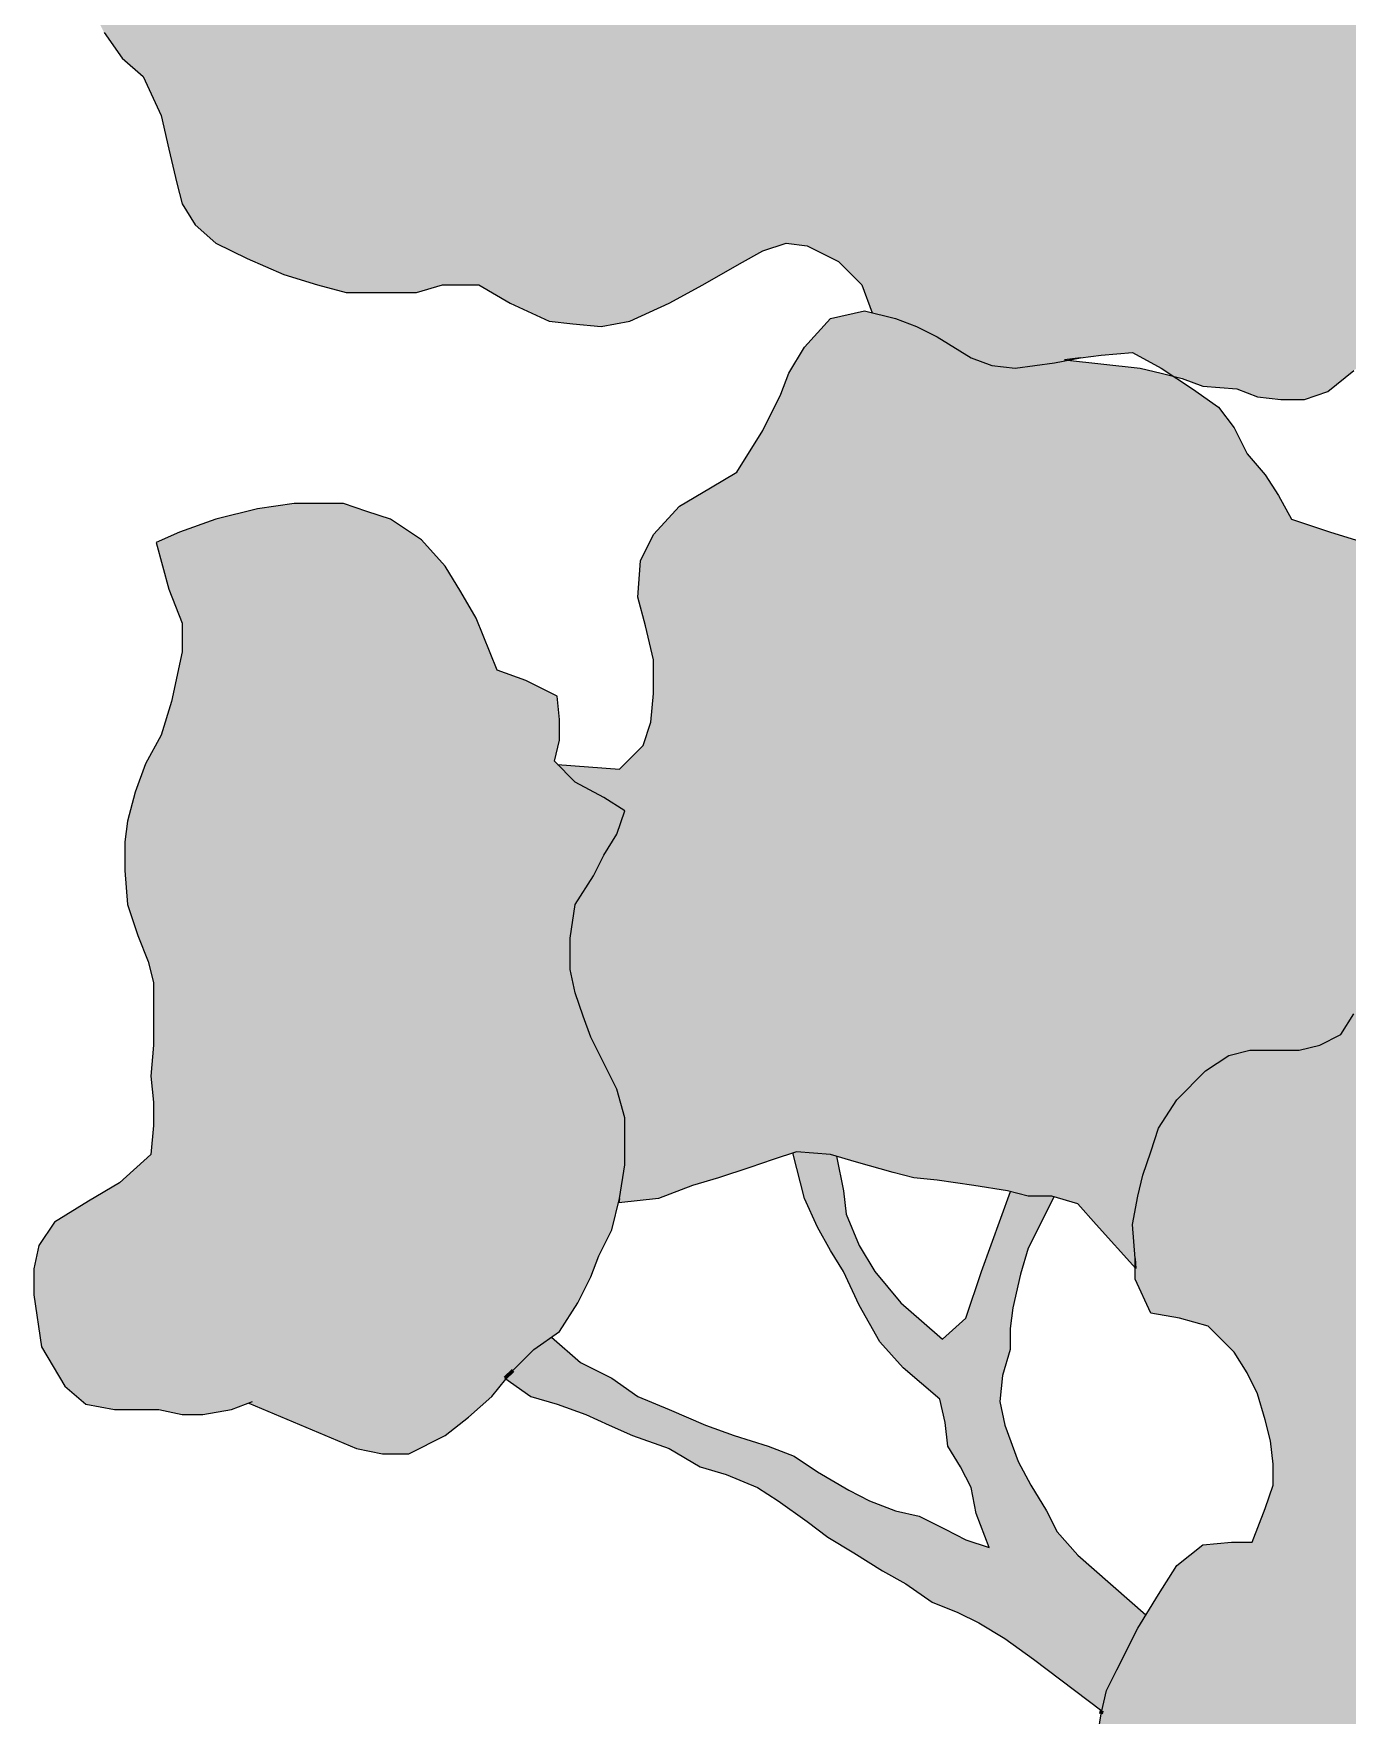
# Model space of a CAD drawing. Header units: millimetres. Extents: x 0 to 59350, y 0 to 29700.
# Drawn here: x 28470 to 29402, y 23743 to 24937 of the extents above; entities that cross this region are included whole.
import ezdxf

# ---------------------------------------------------------------- set-up
doc = ezdxf.new("R2010")
doc.units = ezdxf.units.MM
doc.linetypes.add('PUNKT2_S9', pattern=[1, 0, -1])
doc.layers.add('Standard', color=7, linetype='Continuous', lineweight=25)

msp = doc.modelspace()

# ---------------------------------------------------------------- hatches: boundary and pattern name
at = {"layer": 'Standard', "linetype": 'PUNKT2_S9', "lineweight": 25}
for color, points in [(96, [(29430.8, 24718.1), (29454.8, 24732.9), (29473.3, 24744), (29489.9, 24749.5), (29525, 24749.5), (29541.6, 24745.8), (29562, 24740.2), (29595.2, 24740.2), (29613.7, 24745.8), (29628.5, 24758.7), (29634, 24775.3), (29634, 24807.7), (29622.9, 24810.4), (29608.1, 24827.1), (29593.3, 24853), (29580.5, 24880.8), (29580.5, 24895.5), (29597.1, 24908.4), (29617.4, 24930.6), (29622.9, 24974.9), (29622.9, 24991.6), (29613.7, 25015.5), (29595.2, 25037.8), (29582.3, 25054.3), (29563.8, 25082.1), (29563.8, 25128.3), (29571.2, 25148.6), (29580.5, 25172.7), (29584.2, 25187.4), (29584.2, 25224.4), (29580.5, 25239.2), (29571.2, 25261.3), (29562.8, 25286.7), (29525, 25307.6), (29504.7, 25314.9), (29488, 25314.9), (29471.4, 25311.2), (29449.2, 25292.8), (29427.1, 25279.8), (29403, 25279.8), (29388.3, 25294.6), (29388.3, 25313.1), (29380.9, 25339), (29356.9, 25361.1), (29338.4, 25375.9), (29318.1, 25392.5), (29299.5, 25390.7), (29284.8, 25385.1), (29257.1, 25401.9), (29246, 25420.2), (29234.9, 25425.8), (29223.8, 25444.3), (29222.6, 25452.6), (29221.9, 25453.5), (29198, 25472.1), (29177.6, 25481.3), (29162.8, 25494.2), (29160.9, 25516.4), (29160.9, 25582.9), (29122.2, 25601.3), (29092.6, 25601.3), (29066.7, 25597.7), (29050.1, 25595.8), (29026.1, 25588.5), (29015, 25569.9), (29009.5, 25553.4), (29002, 25534.8), (28994.7, 25520.1), (28985.4, 25496), (28979.9, 25475.8), (28974.4, 25446.2), (28972.5, 25423.9), (28972.5, 25398.1), (28976.2, 25375.9), (28985.4, 25357.4), (29011.3, 25351.9), (29031.6, 25353.7), (29050.1, 25353.7), (29066.7, 25333.5), (29066.7, 25296.4), (29051.9, 25272.4), (29039, 25250.3), (29033.5, 25233.7), (29029.8, 25207.8), (29037.1, 25185.6), (29048.3, 25165.3), (29053.8, 25135.7), (29053.8, 25115.3), (29037.1, 25100.6), (29013.1, 25098.8), (28987.3, 25104.3), (28976.2, 25119), (28965.1, 25135.7), (28954, 25161.6), (28939.2, 25180.1), (28928.1, 25202.2), (28911.5, 25222.5), (28902.3, 25252.1), (28896.7, 25289.1), (28893, 25314.9), (28880.1, 25337.2), (28863.4, 25342.7), (28843.1, 25346.3), (28813.5, 25355.6), (28795.1, 25361.1), (28774.7, 25361.1), (28743.3, 25335.3), (28743.3, 25314.9), (28761.9, 25311.2), (28780.3, 25302), (28797, 25294.6), (28821, 25283.5), (28828.3, 25248.4), (28815.4, 25217), (28804.3, 25196.7), (28780.3, 25178.2), (28754.4, 25169), (28678.7, 25169), (28654.7, 25157.8), (28632.5, 25145), (28608.5, 25132), (28590, 25111.7), (28571.5, 25102.5), (28534.5, 25102.5), (28519.8, 25091.4), (28508.7, 25074.7), (28497.6, 25048.8), (28497.6, 25019.2), (28501.3, 24987.9), (28508.7, 24960.2), (28519.8, 24937.9), (28532.7, 24919.6), (28547.5, 24906.5), (28560.4, 24878.8), (28565.9, 24854.9), (28571.5, 24830.8), (28575.2, 24816.1), (28584.4, 24801.2), (28599.2, 24788.3), (28621.4, 24777.3), (28647.3, 24766.1), (28671.3, 24758.7), (28691.7, 24753.2), (28741.5, 24753.2), (28760, 24758.7), (28785.9, 24758.7), (28808, 24745.8), (28835.8, 24732.9), (28852.4, 24731), (28872.7, 24729.2), (28893, 24732.9), (28920.8, 24745.8), (28944.8, 24758.7), (28970.7, 24773.5), (28987.3, 24782.8), (29003.9, 24788.3), (29018.7, 24786.5), (29040.9, 24775.3), (29057.5, 24758.7), (29065, 24738.8), (29081.5, 24734.7), (29096.3, 24729.2), (29111.1, 24721.8), (29135.1, 24706.9), (29149.9, 24701.4), (29166.5, 24699.6), (29194.2, 24703.3), (29212.8, 24706.9), (29227.5, 24708.9), (29249.7, 24710.7), (29270, 24699.6), (29278.9, 24693.7), (29284.8, 24692.2), (29299.5, 24686.7), (29323.6, 24684.8), (29338.4, 24679.3), (29355, 24677.4), (29371.6, 24677.4), (29388.3, 24683), (29406.7, 24697.8)]), (7, [(28909.7, 24468.7), (28907.8, 24448.3), (28902.3, 24431.7), (28885.6, 24415), (28841.7, 24418.3), (28854.2, 24405.8), (28874.6, 24394.8), (28889.3, 24385.4), (28883.8, 24368.9), (28874.6, 24354), (28867.2, 24339.3), (28854.2, 24318.9), (28850.5, 24295), (28850.5, 24272.7), (28854.2, 24256.2), (28859.8, 24239.5), (28865.3, 24224.7), (28876.4, 24202.5), (28883.8, 24187.8), (28889.3, 24167.4), (28889.3, 24134.2), (28885.1, 24107.1), (28913.4, 24110.1), (28937.4, 24119.4), (28955.9, 24124.9), (28978, 24132.3), (28994.7, 24137.9), (29011.3, 24143.4), (29035.3, 24141.5), (29053.8, 24136), (29079.7, 24128.6), (29094.5, 24124.9), (29111.1, 24123.1), (29137, 24119.4), (29160.9, 24115.6), (29175.7, 24111.9), (29192.4, 24111.9), (29210.9, 24106.4), (29223.8, 24091.7), (29251.5, 24061.2), (29251.5, 24067.6), (29249.7, 24091.7), (29253.4, 24111.9), (29257.1, 24126.8), (29262.6, 24143.4), (29268.2, 24160), (29281.1, 24180.3), (29301.4, 24200.7), (29318.1, 24211.8), (29332.8, 24215.4), (29367.9, 24215.4), (29382.7, 24219.1), (29397.5, 24226.6), (29406.7, 24241.3), (29414.1, 24256.2), (29416, 24270.9), (29423.4, 24295), (29427.1, 24309.7), (29434.5, 24326.4), (29449.2, 24341.1), (29464, 24342.9), (29480.7, 24339.3), (29495.5, 24328.2), (29513.9, 24318.9), (29528.7, 24328.2), (29537.1, 24341.4), (29545.4, 24363.4), (29549, 24383.6), (29549, 24402.1), (29547.2, 24420.5), (29545.4, 24440.9), (29532.4, 24459.3), (29513.9, 24472.4), (29493.6, 24492.6), (29475.1, 24513), (29464, 24533.2), (29452.9, 24551.8), (29428.9, 24568.3), (29414.1, 24575.8), (29390.1, 24583.2), (29362.4, 24592.4), (29353.2, 24609.1), (29343.9, 24623.9), (29331, 24638.7), (29321.8, 24657.1), (29310.6, 24671.8), (29292.2, 24684.8), (29278.9, 24693.7), (29270, 24695.9), (29255.2, 24699.6), (29203.8, 24705.2), (29194.2, 24703.3), (29166.5, 24699.6), (29149.9, 24701.4), (29135.1, 24706.9), (29111.1, 24721.8), (29096.3, 24729.2), (29081.5, 24734.7), (29059.4, 24740.2), (29035.3, 24734.7), (29016.8, 24714.4), (29005.8, 24695.9), (29000.2, 24681.1), (28987.3, 24655.3), (28968.8, 24625.7), (28950.3, 24614.6), (28928.1, 24601.6), (28909.7, 24581.4), (28900.5, 24562.8), (28898.6, 24537), (28904.1, 24516.7), (28909.7, 24492.6)]), (96, [(28850.5, 24272.7), (28850.5, 24295), (28854.2, 24318.9), (28867.2, 24339.3), (28874.6, 24354), (28883.8, 24368.9), (28889.3, 24385.4), (28874.6, 24394.8), (28854.2, 24405.8), (28839.5, 24420.5), (28843.1, 24435.4), (28843.1, 24450.1), (28841.3, 24466.8), (28819.1, 24477.9), (28798.8, 24485.2), (28784, 24522.2), (28772.9, 24540.7), (28761.9, 24559.1), (28745.2, 24577.7), (28723, 24592.4), (28706.4, 24597.9), (28689.8, 24603.4), (28654.7, 24603.4), (28628.8, 24599.8), (28599.2, 24592.4), (28573.4, 24583.2), (28556.7, 24575.8), (28565.9, 24542.6), (28575.2, 24518.5), (28575.2, 24498.1), (28567.8, 24463), (28560.4, 24439.1), (28549.3, 24418.7), (28542, 24398.5), (28536.4, 24378.1), (28534.5, 24363.4), (28534.5, 24342.9), (28536.4, 24318.9), (28543.8, 24296.8), (28551.1, 24278.3), (28554.9, 24263.5), (28554.9, 24219.1), (28553, 24197), (28554.9, 24178.5), (28554.9, 24161.9), (28553, 24141.5), (28530.8, 24121.2), (28508.7, 24108.3), (28484.7, 24093.5), (28473.6, 24076.8), (28469.9, 24060.3), (28469.9, 24041.7), (28475.4, 24004.8), (28492, 23977), (28506.8, 23964.1), (28527.2, 23960.5), (28558.6, 23960.5), (28575.2, 23956.8), (28590, 23956.8), (28610.3, 23960.5), (28622.5, 23965), (28699, 23932.7), (28717.5, 23929), (28736, 23929), (28761.9, 23941.9), (28778.4, 23955), (28795.1, 23969.7), (28809.9, 23988.2), (28824.7, 24002.9), (28843.1, 24015.9), (28856.1, 24036.2), (28865.3, 24054.7), (28870.9, 24069.5), (28880.1, 24088), (28885.6, 24110.1), (28889.3, 24134.2), (28889.3, 24167.4), (28883.8, 24187.8), (28876.4, 24202.5), (28865.3, 24224.7), (28859.8, 24239.5), (28854.2, 24256.2)]), (96, [(29652.5, 24295), (29646.9, 24309.7), (29635.9, 24331.9), (29632.2, 24348.5), (29624.8, 24363.4), (29604.5, 24374.4), (29582.3, 24374.4), (29567.5, 24372.5), (29552.7, 24363.4), (29541.6, 24348.5), (29528.7, 24328.2), (29513.9, 24318.9), (29495.5, 24328.2), (29480.7, 24339.3), (29464, 24342.9), (29449.2, 24341.1), (29434.5, 24326.4), (29427.1, 24309.7), (29423.4, 24295), (29416, 24270.9), (29414.1, 24256.2), (29406.7, 24241.3), (29397.5, 24226.6), (29382.7, 24219.1), (29367.9, 24215.4), (29332.8, 24215.4), (29318.1, 24211.8), (29301.4, 24200.7), (29281.1, 24180.3), (29268.2, 24160), (29262.6, 24143.4), (29257.1, 24126.8), (29253.4, 24111.9), (29249.7, 24091.7), (29251.5, 24067.6), (29251.5, 24052.9), (29262.6, 24028.9), (29283, 24025.2), (29303.3, 24019.6), (29321.8, 24001.1), (29331, 23986.4), (29338.4, 23971.5), (29343.9, 23953.1), (29347.6, 23938.2), (29349.4, 23921.7), (29349.4, 23906.8), (29343.9, 23890.2), (29334.6, 23866.2), (29319.9, 23866.2), (29299.5, 23864.3), (29281.1, 23849.6), (29268.2, 23829.2), (29253.4, 23805.3), (29238.6, 23775.7), (29231.2, 23760.9), (29227.5, 23744.3), (29223.8, 23722.1), (29227.5, 23705.5), (29229.3, 23681.4), (29218.3, 23666.7), (29220.1, 23644.5), (29242.3, 23640.8), (29262.6, 23642.6), (29273.7, 23627.8), (29253.4, 23614.9), (29240.4, 23600.1), (29244.1, 23585.3), (29264.4, 23579.8), (29283, 23568.7), (29288.5, 23552.1), (29288.5, 23518.8), (29290.3, 23504.1), (29308.8, 23481.8), (29329.1, 23469), (29349.4, 23463.4), (29369.7, 23465.3), (29386.4, 23469), (29414.1, 23480), (29436.3, 23494.8), (29454.8, 23516.9), (29473.3, 23537.3), (29491.8, 23557.6), (29508.4, 23572.4), (29526.9, 23583.5), (29543.5, 23592.7), (29562, 23602), (29576.7, 23607.5), (29593.3, 23613.1), (29608.1, 23620.4), (29624.8, 23638.9), (29639.6, 23668.5), (29639.6, 23685.1), (29632.2, 23701.8), (29619.3, 23716.5), (29600.8, 23722.1), (29580.5, 23722.1), (29563.8, 23718.4), (29547.2, 23716.5), (29525, 23718.4), (29510.3, 23733.1), (29507, 23741), (29558.2, 23829.2), (29556.4, 23845.9), (29556.4, 23879.2), (29573, 23916.2), (29589.7, 23905), (29608.1, 23908.8), (29628.5, 23916.2), (29643.3, 23916.2), (29661.7, 23914.3), (29682, 23912.5), (29698.7, 23910.6), (29713.5, 23910.6), (29728.3, 23912.5), (29763.4, 23912.5), (29781.8, 23923.5), (29809.6, 23951.3), (29811.4, 23977), (29809.6, 23991.9), (29800.3, 24012.1), (29791.1, 24036.2), (29783.7, 24054.7), (29769, 24076.8), (29756, 24100.9), (29744.9, 24121.2), (29739.4, 24137.9), (29739.4, 24200.7), (29737.5, 24217.3), (29733.8, 24233.9), (29726.4, 24254.2), (29706.1, 24265.4), (29685.8, 24269), (29669.1, 24276.4)]), (59, [(29081.5, 23888.4), (29063.1, 23895.7), (29048.3, 23903.1), (29026.1, 23916.2), (29009.5, 23927.2), (28991, 23934.5), (28966.9, 23941.9), (28946.6, 23949.4), (28920.8, 23960.5), (28898.6, 23969.7), (28880.1, 23982.7), (28857.9, 23993.7), (28837.3, 24011.7), (28824.7, 24002.9), (28809.9, 23988.2), (28805.1, 23982.2), (28822.8, 23969.7), (28841.3, 23964.1), (28861.6, 23956.8), (28878.2, 23949.4), (28894.9, 23941.9), (28920.8, 23932.7), (28942.9, 23919.8), (28961.4, 23914.3), (28983.6, 23905), (28998.3, 23895.7), (29018.7, 23881), (29033.5, 23869.9), (29051.9, 23858.8), (29072.2, 23845.9), (29088.9, 23836.6), (29107.4, 23823.7), (29125.8, 23816.3), (29140.6, 23809), (29159.1, 23797.8), (29179.5, 23783.1), (29228, 23746.5), (29231.2, 23760.9), (29238.6, 23775.7), (29253.4, 23805.3), (29259.2, 23814.6), (29210.9, 23857), (29196.1, 23873.7), (29188.7, 23888.4), (29177.6, 23906.8), (29168.4, 23923.5), (29159.1, 23949.4), (29155.4, 23966), (29157.3, 23984.5), (29162.8, 24002.9), (29162.8, 24017.8), (29164.7, 24032.5), (29170.2, 24056.6), (29175.7, 24075), (29194, 24111.5), (29192.4, 24111.9), (29175.7, 24111.9), (29163, 24115.1), (29142.5, 24058.4), (29131.4, 24025.2), (29114.8, 24010.3), (29100, 24023.3), (29085.2, 24036.2), (29066.7, 24058.4), (29055.6, 24076.8), (29046.4, 24099.1), (29044.6, 24115.6), (29039.7, 24140.2), (29035.3, 24141.5), (29011.3, 24143.4), (29008.7, 24142.6), (29016.8, 24110.1), (29026.1, 24089.8), (29035.3, 24073.2), (29044.6, 24058.4), (29055.6, 24034.4), (29070.4, 24008.4), (29087, 23990.1), (29112.9, 23967.8), (29116.6, 23951.3), (29118.5, 23934.5), (29127.7, 23919.8), (29135.1, 23905), (29138.8, 23886.6), (29148, 23862.5), (29131.4, 23868), (29116.6, 23875.5), (29098.2, 23884.7)])]:
    msp.add_hatch(color=color, dxfattribs=at).paths.add_polyline_path(points)

# ---------------------------------------------------------------- linework, layer by layer
at = {"layer": 'Standard', "color": 7, "linetype": 'Continuous', "lineweight": -3}
for p, q in [((28519.8, 24937.9), (28532.7, 24919.6)), ((28532.7, 24919.6), (28547.5, 24906.5)), ((28547.5, 24906.5), (28560.4, 24878.8)), ((28560.4, 24878.8), (28565.9, 24854.9)), ((28565.9, 24854.9), (28571.5, 24830.8)), ((28571.5, 24830.8), (28575.2, 24816.1)), ((28575.2, 24816.1), (28584.4, 24801.2)), ((28584.4, 24801.2), (28599.2, 24788.3)), ((28599.2, 24788.3), (28621.4, 24777.3)), ((28970.7, 24773.5), (28987.3, 24782.8)), ((28987.3, 24782.8), (29003.9, 24788.3)), ((29003.9, 24788.3), (29018.7, 24786.5)), ((29018.7, 24786.5), (29040.9, 24775.3)), ((28621.4, 24777.3), (28647.3, 24766.1)), ((28944.8, 24758.7), (28970.7, 24773.5)), ((29040.9, 24775.3), (29057.5, 24758.7)), ((28647.3, 24766.1), (28671.3, 24758.7)), ((28671.3, 24758.7), (28691.7, 24753.2)), ((28741.5, 24753.2), (28760, 24758.7)), ((28760, 24758.7), (28785.9, 24758.7)), ((28785.9, 24758.7), (28808, 24745.8)), ((28920.8, 24745.8), (28944.8, 24758.7)), ((29057.5, 24758.7), (29065, 24738.8)), ((28691.7, 24753.2), (28721.2, 24753.2)), ((28721.2, 24753.2), (28741.5, 24753.2)), ((28808, 24745.8), (28835.8, 24732.9)), ((28893, 24732.9), (28920.8, 24745.8)), ((29016.8, 24714.4), (29035.3, 24734.7)), ((29035.3, 24734.7), (29059.4, 24740.2)), ((29059.4, 24740.2), (29081.5, 24734.7)), ((29081.5, 24734.7), (29096.3, 24729.2)), ((28835.8, 24732.9), (28852.4, 24731)), ((28852.4, 24731), (28872.7, 24729.2)), ((28872.7, 24729.2), (28893, 24732.9)), ((29096.3, 24729.2), (29111.1, 24721.8)), ((29111.1, 24721.8), (29135.1, 24706.9)), ((29005.8, 24695.9), (29016.8, 24714.4)), ((29227.5, 24708.9), (29249.7, 24710.7)), ((29249.7, 24710.7), (29270, 24699.6)), ((29135.1, 24706.9), (29149.9, 24701.4)), ((29149.9, 24701.4), (29166.5, 24699.6)), ((29166.5, 24699.6), (29194.2, 24703.3)), ((29194.2, 24703.3), (29212.8, 24706.9)), ((29201.3, 24705.5), (29255.2, 24699.6)), ((29212.8, 24706.9), (29227.5, 24708.9)), ((29255.2, 24699.6), (29270, 24695.9)), ((29270, 24699.6), (29292.2, 24684.8)), ((29388.3, 24683), (29406.7, 24697.8)), ((29000.2, 24681.1), (29005.8, 24695.9)), ((29270, 24695.9), (29284.8, 24692.2)), ((29284.8, 24692.2), (29299.5, 24686.7)), ((29299.5, 24686.7), (29323.6, 24684.8)), ((28987.3, 24655.3), (29000.2, 24681.1)), ((29292.2, 24684.8), (29310.6, 24671.8)), ((29323.6, 24684.8), (29338.4, 24679.3)), ((29338.4, 24679.3), (29355, 24677.4)), ((29355, 24677.4), (29371.6, 24677.4)), ((29371.6, 24677.4), (29388.3, 24683)), ((29310.6, 24671.8), (29321.8, 24657.1)), ((28968.8, 24625.7), (28987.3, 24655.3)), ((29321.8, 24657.1), (29331, 24638.7)), ((29331, 24638.7), (29343.9, 24623.9)), ((28950.3, 24614.6), (28968.8, 24625.7)), ((28928.1, 24601.6), (28950.3, 24614.6)), ((29343.9, 24623.9), (29353.2, 24609.1)), ((28654.7, 24603.4), (28628.8, 24599.8)), ((28669.4, 24603.4), (28654.7, 24603.4)), ((28689.8, 24603.4), (28669.4, 24603.4)), ((28706.4, 24597.9), (28689.8, 24603.4)), ((29353.2, 24609.1), (29362.4, 24592.4)), ((28599.2, 24592.4), (28573.4, 24583.2)), ((28628.8, 24599.8), (28599.2, 24592.4)), ((28723, 24592.4), (28706.4, 24597.9)), ((28745.2, 24577.7), (28723, 24592.4)), ((28909.7, 24581.4), (28928.1, 24601.6)), ((29362.4, 24592.4), (29390.1, 24583.2)), ((28573.4, 24583.2), (28556.7, 24575.8)), ((28900.5, 24562.8), (28909.7, 24581.4)), ((29390.1, 24583.2), (29414.1, 24575.8)), ((28556.7, 24575.8), (28565.9, 24542.6)), ((28761.9, 24559.1), (28745.2, 24577.7)), ((28772.9, 24540.7), (28761.9, 24559.1)), ((28898.6, 24537), (28900.5, 24562.8)), ((28565.9, 24542.6), (28575.2, 24518.5)), ((28784, 24522.2), (28772.9, 24540.7)), ((28904.1, 24516.7), (28898.6, 24537)), ((28575.2, 24518.5), (28575.2, 24498.1)), ((28798.8, 24485.2), (28784, 24522.2)), ((28909.7, 24492.6), (28904.1, 24516.7)), ((28575.2, 24498.1), (28567.8, 24463)), ((28819.1, 24477.9), (28798.8, 24485.2)), ((28909.7, 24468.7), (28909.7, 24492.6)), ((28841.3, 24466.8), (28819.1, 24477.9)), ((28567.8, 24463), (28560.4, 24439.1)), ((28843.1, 24450.1), (28841.3, 24466.8)), ((28907.8, 24448.3), (28909.7, 24468.7)), ((28843.1, 24435.4), (28843.1, 24450.1)), ((28902.3, 24431.7), (28907.8, 24448.3)), ((28560.4, 24439.1), (28549.3, 24418.7)), ((28839.5, 24420.5), (28843.1, 24435.4)), ((28885.6, 24415), (28902.3, 24431.7)), ((28549.3, 24418.7), (28542, 24398.5)), ((28854.2, 24405.8), (28839.5, 24420.5)), ((28841.7, 24418.3), (28885.6, 24415)), ((28874.6, 24394.8), (28854.2, 24405.8)), ((28542, 24398.5), (28536.4, 24378.1)), ((28889.3, 24385.4), (28874.6, 24394.8)), ((28536.4, 24378.1), (28534.5, 24363.4)), ((28883.8, 24368.9), (28889.3, 24385.4)), ((28534.5, 24363.4), (28534.5, 24342.9)), ((28874.6, 24354), (28883.8, 24368.9)), ((28867.2, 24339.3), (28874.6, 24354)), ((28534.5, 24342.9), (28536.4, 24318.9)), ((28854.2, 24318.9), (28867.2, 24339.3)), ((28536.4, 24318.9), (28543.8, 24296.8)), ((28850.5, 24295), (28854.2, 24318.9)), ((28543.8, 24296.8), (28551.1, 24278.3)), ((28850.5, 24272.7), (28850.5, 24295)), ((28551.1, 24278.3), (28554.9, 24263.5)), ((28854.2, 24256.2), (28850.5, 24272.7)), ((28554.9, 24263.5), (28554.9, 24243.2)), ((28859.8, 24239.5), (28854.2, 24256.2)), ((28554.9, 24243.2), (28554.9, 24219.1)), ((28865.3, 24224.7), (28859.8, 24239.5)), ((29397.5, 24226.6), (29406.7, 24241.3)), ((28876.4, 24202.5), (28865.3, 24224.7)), ((29382.7, 24219.1), (29397.5, 24226.6)), ((28554.9, 24219.1), (28553, 24197)), ((29301.4, 24200.7), (29318.1, 24211.8)), ((29318.1, 24211.8), (29332.8, 24215.4)), ((29332.8, 24215.4), (29353.2, 24215.4)), ((29353.2, 24215.4), (29367.9, 24215.4)), ((29367.9, 24215.4), (29382.7, 24219.1)), ((28553, 24197), (28554.9, 24178.5)), ((28883.8, 24187.8), (28876.4, 24202.5)), ((29281.1, 24180.3), (29301.4, 24200.7)), ((28889.3, 24167.4), (28883.8, 24187.8)), ((28554.9, 24178.5), (28554.9, 24161.9)), ((29268.2, 24160), (29281.1, 24180.3)), ((28554.9, 24161.9), (28553, 24141.5)), ((28889.3, 24152.7), (28889.3, 24167.4)), ((28889.3, 24134.2), (28889.3, 24152.7)), ((29262.6, 24143.4), (29268.2, 24160)), ((28553, 24141.5), (28530.8, 24121.2)), ((28994.7, 24137.9), (28978, 24132.3)), ((29011.3, 24143.4), (28994.7, 24137.9)), ((29016.8, 24110.1), (29008.7, 24142.6)), ((29035.3, 24141.5), (29011.3, 24143.4)), ((29053.8, 24136), (29035.3, 24141.5)), ((29039.7, 24140.2), (29044.6, 24115.6)), ((29257.1, 24126.8), (29262.6, 24143.4)), ((28885.6, 24110.1), (28889.3, 24134.2)), ((28955.9, 24124.9), (28937.4, 24119.4)), ((28978, 24132.3), (28955.9, 24124.9)), ((29079.7, 24128.6), (29053.8, 24136)), ((29094.5, 24124.9), (29079.7, 24128.6)), ((29111.1, 24123.1), (29094.5, 24124.9)), ((29253.4, 24111.9), (29257.1, 24126.8)), ((28530.8, 24121.2), (28508.7, 24108.3)), ((28937.4, 24119.4), (28913.4, 24110.1)), ((29044.6, 24115.6), (29046.4, 24099.1)), ((29137, 24119.4), (29111.1, 24123.1)), ((29160.9, 24115.6), (29137, 24119.4)), ((29142.5, 24058.4), (29163, 24115.1)), ((29175.7, 24111.9), (29160.9, 24115.6)), ((28508.7, 24108.3), (28484.7, 24093.5)), ((28880.1, 24088), (28885.6, 24110.1)), ((28913.4, 24110.1), (28885.1, 24107.1)), ((29026.1, 24089.8), (29016.8, 24110.1)), ((29192.4, 24111.9), (29175.7, 24111.9)), ((29194, 24111.5), (29175.7, 24075)), ((29210.9, 24106.4), (29192.4, 24111.9)), ((29223.8, 24091.7), (29210.9, 24106.4)), ((29249.7, 24091.7), (29253.4, 24111.9)), ((28484.7, 24093.5), (28473.6, 24076.8)), ((29035.3, 24073.2), (29026.1, 24089.8)), ((29046.4, 24099.1), (29055.6, 24076.8)), ((29252, 24060.6), (29223.8, 24091.7)), ((29251.5, 24067.6), (29249.7, 24091.7)), ((28473.6, 24076.8), (28469.9, 24060.3)), ((28870.9, 24069.5), (28880.1, 24088)), ((29055.6, 24076.8), (29066.7, 24058.4)), ((28865.3, 24054.7), (28870.9, 24069.5)), ((29044.6, 24058.4), (29035.3, 24073.2)), ((29175.7, 24075), (29170.2, 24056.6)), ((29251.5, 24052.9), (29251.5, 24067.6)), ((28469.9, 24060.3), (28469.9, 24041.7)), ((28856.1, 24036.2), (28865.3, 24054.7)), ((29055.6, 24034.4), (29044.6, 24058.4)), ((29066.7, 24058.4), (29085.2, 24036.2)), ((29131.4, 24025.2), (29142.5, 24058.4)), ((29170.2, 24056.6), (29164.7, 24032.5)), ((29262.6, 24028.9), (29251.5, 24052.9)), ((28469.9, 24041.7), (28475.4, 24004.8)), ((28843.1, 24015.9), (28856.1, 24036.2)), ((29070.4, 24008.4), (29055.6, 24034.4)), ((29085.2, 24036.2), (29100, 24023.3)), ((29164.7, 24032.5), (29162.8, 24017.8)), ((29283, 24025.2), (29262.6, 24028.9)), ((29100, 24023.3), (29114.8, 24010.3)), ((29114.8, 24010.3), (29131.4, 24025.2)), ((29162.8, 24017.8), (29162.8, 24002.9)), ((29303.3, 24019.6), (29283, 24025.2)), ((29321.8, 24001.1), (29303.3, 24019.6)), ((28824.7, 24002.9), (28843.1, 24015.9)), ((28837.3, 24011.7), (28857.9, 23993.7)), ((29087, 23990.1), (29070.4, 24008.4)), ((28475.4, 24004.8), (28492, 23977)), ((28809.9, 23988.2), (28824.7, 24002.9)), ((28857.9, 23993.7), (28880.1, 23982.7)), ((29162.8, 24002.9), (29157.3, 23984.5)), ((29331, 23986.4), (29321.8, 24001.1)), ((28795.1, 23969.7), (28809.9, 23988.2)), ((28804.3, 23982.7), (28822.8, 23969.7)), ((28880.1, 23982.7), (28898.6, 23969.7)), ((29112.9, 23967.8), (29087, 23990.1)), ((29157.3, 23984.5), (29155.4, 23966)), ((29338.4, 23971.5), (29331, 23986.4)), ((28492, 23977), (28506.8, 23964.1)), ((28778.4, 23955), (28795.1, 23969.7)), ((28822.8, 23969.7), (28841.3, 23964.1)), ((28898.6, 23969.7), (28920.8, 23960.5)), ((29343.9, 23953.1), (29338.4, 23971.5)), ((28506.8, 23964.1), (28527.2, 23960.5)), ((28527.2, 23960.5), (28542, 23960.5)), ((28542, 23960.5), (28558.6, 23960.5)), ((28558.6, 23960.5), (28575.2, 23956.8)), ((28590, 23956.8), (28610.3, 23960.5)), ((28610.3, 23960.5), (28625.1, 23966)), ((28622.5, 23965), (28699, 23932.7)), ((28841.3, 23964.1), (28861.6, 23956.8)), ((28920.8, 23960.5), (28946.6, 23949.4)), ((29116.6, 23951.3), (29112.9, 23967.8)), ((29155.4, 23966), (29159.1, 23949.4)), ((28575.2, 23956.8), (28590, 23956.8)), ((28761.9, 23941.9), (28778.4, 23955)), ((28861.6, 23956.8), (28878.2, 23949.4)), ((28878.2, 23949.4), (28894.9, 23941.9)), ((28946.6, 23949.4), (28966.9, 23941.9)), ((29118.5, 23934.5), (29116.6, 23951.3)), ((29159.1, 23949.4), (29168.4, 23923.5)), ((29347.6, 23938.2), (29343.9, 23953.1)), ((28736, 23929), (28761.9, 23941.9)), ((28894.9, 23941.9), (28920.8, 23932.7)), ((28966.9, 23941.9), (28991, 23934.5)), ((28991, 23934.5), (29009.5, 23927.2)), ((29127.7, 23919.8), (29118.5, 23934.5)), ((29349.4, 23921.7), (29347.6, 23938.2)), ((28699, 23932.7), (28717.5, 23929)), ((28717.5, 23929), (28736, 23929)), ((28920.8, 23932.7), (28942.9, 23919.8)), ((29009.5, 23927.2), (29026.1, 23916.2)), ((29168.4, 23923.5), (29177.6, 23906.8)), ((29349.4, 23906.8), (29349.4, 23921.7)), ((28942.9, 23919.8), (28961.4, 23914.3)), ((28961.4, 23914.3), (28983.6, 23905)), ((29026.1, 23916.2), (29048.3, 23903.1)), ((29135.1, 23905), (29127.7, 23919.8)), ((28983.6, 23905), (28998.3, 23895.7)), ((29048.3, 23903.1), (29063.1, 23895.7)), ((29138.8, 23886.6), (29135.1, 23905)), ((29177.6, 23906.8), (29188.7, 23888.4)), ((29343.9, 23890.2), (29349.4, 23906.8)), ((28998.3, 23895.7), (29018.7, 23881)), ((29063.1, 23895.7), (29081.5, 23888.4)), ((29081.5, 23888.4), (29098.2, 23884.7)), ((29148, 23862.5), (29138.8, 23886.6)), ((29188.7, 23888.4), (29196.1, 23873.7)), ((29334.6, 23866.2), (29343.9, 23890.2)), ((29018.7, 23881), (29033.5, 23869.9)), ((29098.2, 23884.7), (29116.6, 23875.5)), ((29116.6, 23875.5), (29131.4, 23868)), ((29196.1, 23873.7), (29210.9, 23857)), ((29033.5, 23869.9), (29051.9, 23858.8)), ((29131.4, 23868), (29148, 23862.5)), ((29281.1, 23849.6), (29299.5, 23864.3)), ((29299.5, 23864.3), (29319.9, 23866.2)), ((29319.9, 23866.2), (29334.6, 23866.2)), ((29051.9, 23858.8), (29072.2, 23845.9)), ((29210.9, 23857), (29259.2, 23814.6)), ((29072.2, 23845.9), (29088.9, 23836.6)), ((29268.2, 23829.2), (29281.1, 23849.6)), ((29088.9, 23836.6), (29107.4, 23823.7)), ((29253.4, 23805.3), (29268.2, 23829.2)), ((29107.4, 23823.7), (29125.8, 23816.3)), ((29125.8, 23816.3), (29140.6, 23809)), ((29140.6, 23809), (29159.1, 23797.8)), ((29238.6, 23775.7), (29253.4, 23805.3)), ((29159.1, 23797.8), (29179.5, 23783.1)), ((29179.5, 23783.1), (29227.9, 23746.6)), ((29231.2, 23760.9), (29238.6, 23775.7)), ((29227.5, 23744.3), (29231.2, 23760.9)), ((29223.8, 23722.1), (29227.5, 23744.3))]:
    msp.add_line(p, q, dxfattribs=at)
at = {"layer": 'Standard', "color": 7, "linetype": 'Continuous', "lineweight": 25}
for p, q in [((29212.8, 24706.9), (29201.3, 24705.5)), ((28885.6, 24110.1), (28885.1, 24107.1)), ((28885.6, 24110.1), (28885.1, 24107.1)), ((29251.5, 24067.6), (29252, 24060.6))]:
    msp.add_line(p, q, dxfattribs=at)
at = {"layer": 'Standard', "color": 7, "linetype": 'Continuous', "lineweight": 70}
for p, q in [((28809.9, 23988.2), (28804.3, 23982.7)), ((29227.5, 23744.3), (29227.9, 23746.6))]:
    msp.add_line(p, q, dxfattribs=at)

doc.saveas('drawing.dxf')
